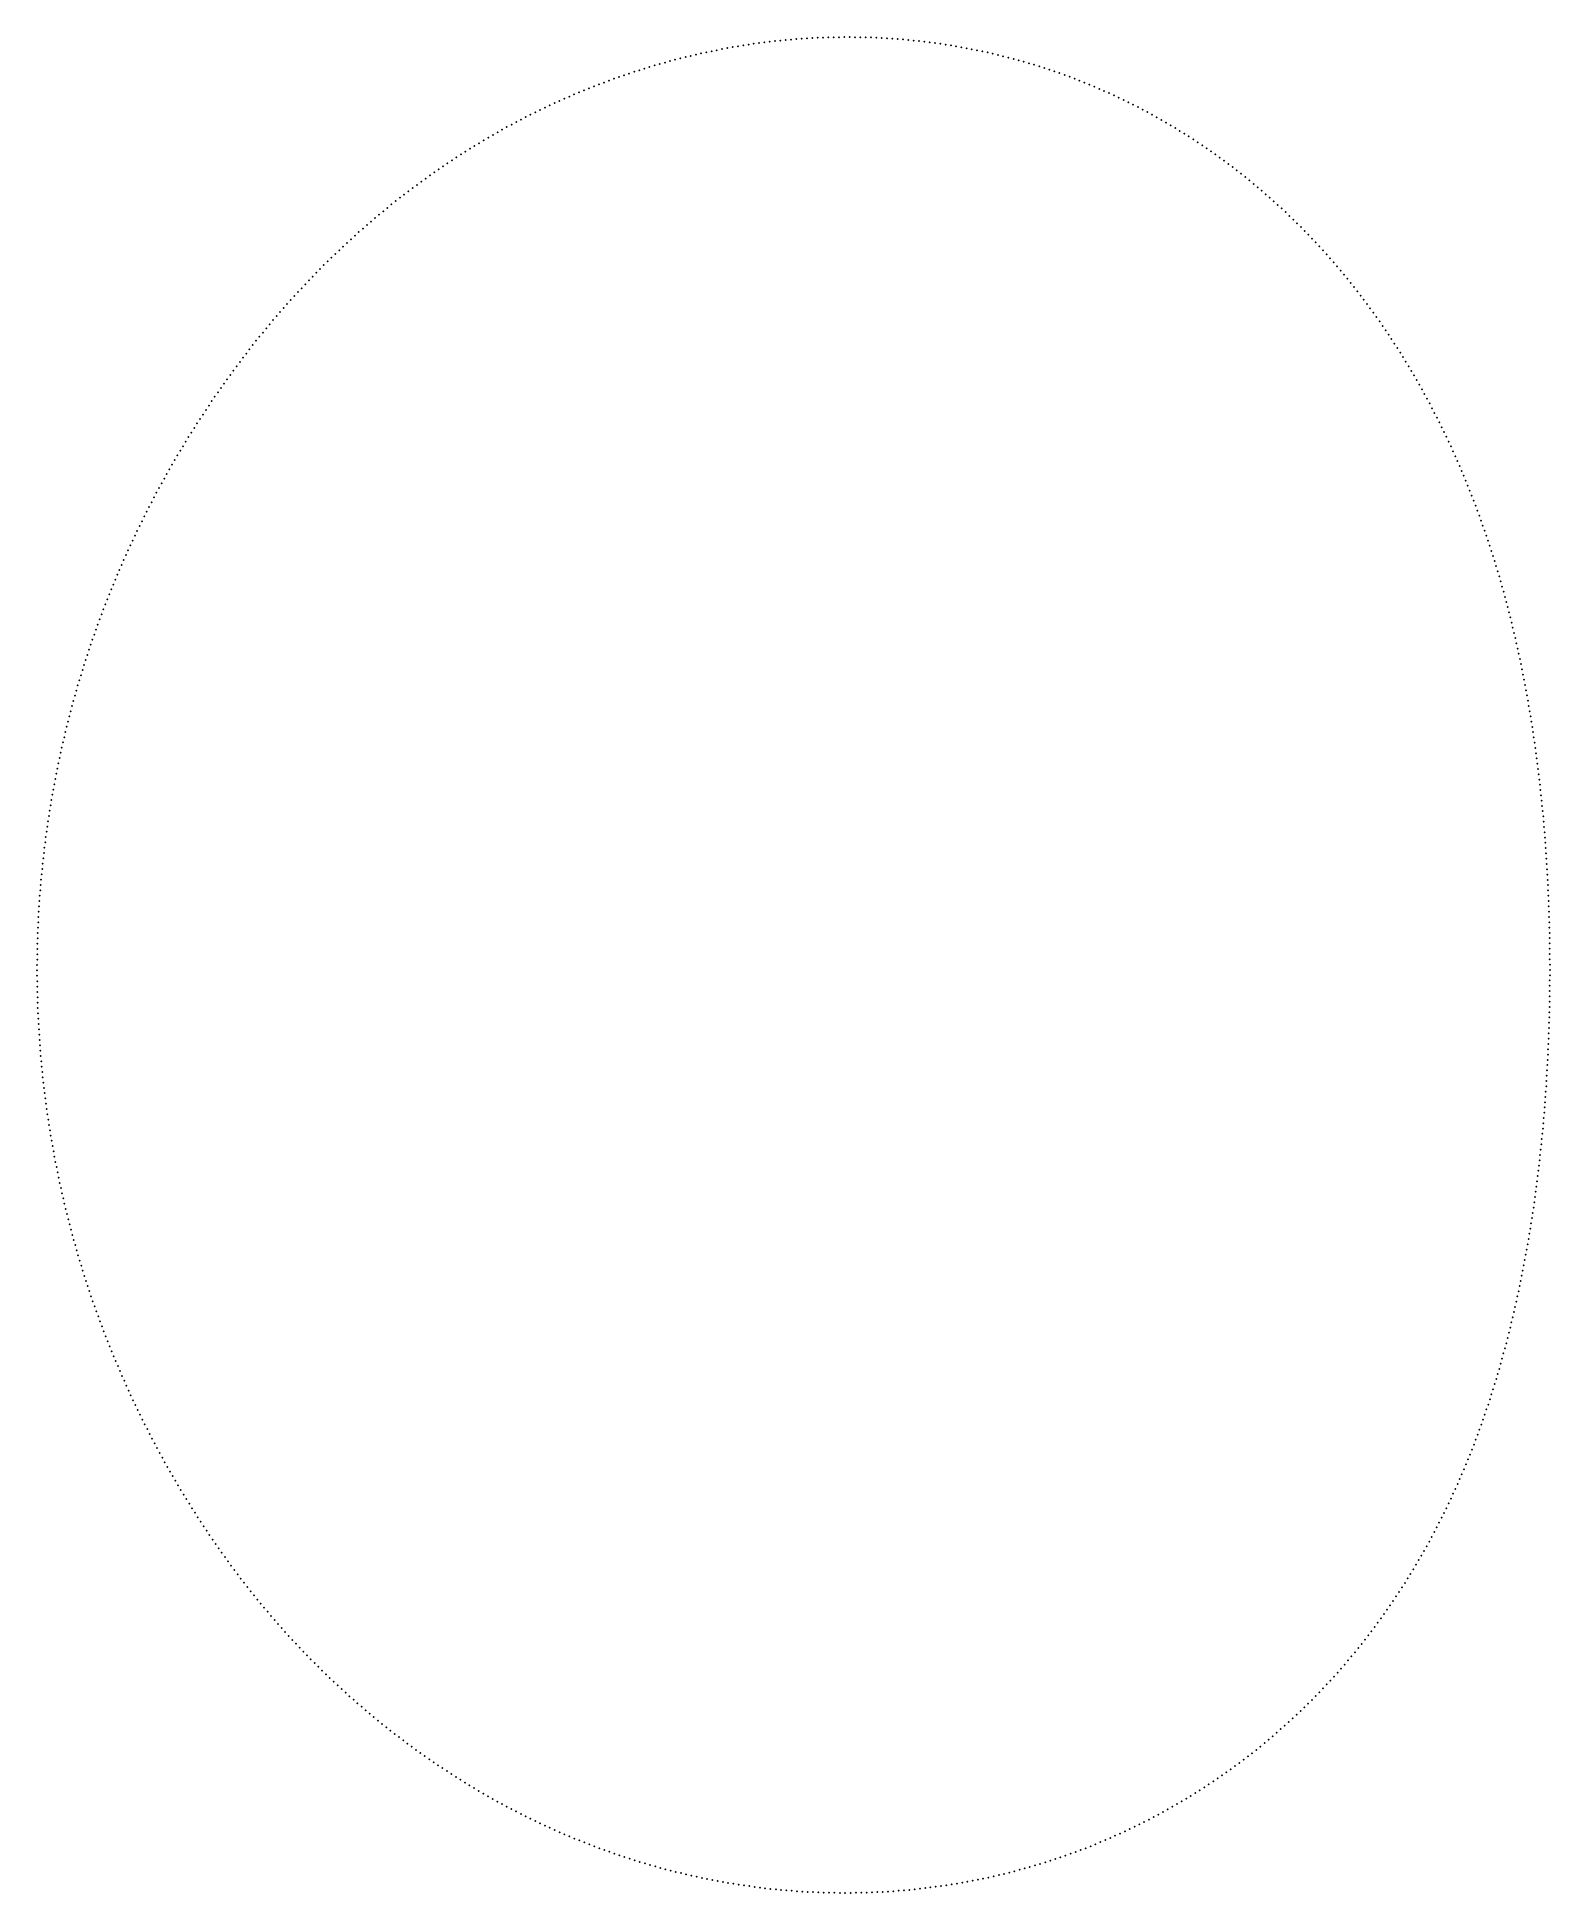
# Model space of a CAD drawing. Header units: metres. Extents: x -97 to 48, y -89 to 90.
import ezdxf

# ---------------------------------------------------------------- set-up
doc = ezdxf.new("R2010")
doc.units = ezdxf.units.M

msp = doc.modelspace()

# ---------------------------------------------------------------- linework, layer by layer
for p in [(-26.91, 89.28), (-26.4, 89.34), (-25.89, 89.39), (-25.38, 89.44), (-24.87, 89.49), (-24.35, 89.53), (-23.84, 89.57), (-23.33, 89.6), (-22.81, 89.63), (-22.3, 89.66), (-21.79, 89.68), (-21.27, 89.7), (-20.76, 89.71), (-20.24, 89.72), (-19.73, 89.73), (-19.22, 89.73), (-18.7, 89.72), (-18.19, 89.71), (-17.67, 89.7), (-17.16, 89.69), (-16.64, 89.67), (-16.13, 89.64), (-15.62, 89.61), (-15.1, 89.58), (-14.59, 89.54), (-14.08, 89.5), (-13.56, 89.45), (-13.05, 89.4), (-12.54, 89.35), (-12.03, 89.29), (-36.01, 87.55), (-35.51, 87.68), (-35.01, 87.8), (-34.51, 87.92), (-34.01, 88.04), (-33.51, 88.16), (-33, 88.27), (-32.5, 88.37), (-32, 88.47), (-31.49, 88.57), (-30.98, 88.67), (-30.48, 88.76), (-29.97, 88.84), (-29.46, 88.93), (-28.95, 89.01), (-28.45, 89.08), (-27.94, 89.15), (-27.43, 89.22), (-11.52, 89.22), (-11.01, 89.16), (-10.5, 89.09), (-9.99, 89.01), (-9.48, 88.93), (-8.98, 88.84), (-8.47, 88.75), (-7.96, 88.66), (-7.46, 88.56), (-6.95, 88.46), (-6.45, 88.36), (-5.95, 88.25), (-5.45, 88.13), (-4.94, 88.01), (-4.45, 87.89), (-3.95, 87.76), (-3.45, 87.63), (-2.95, 87.49), (-41.9, 85.72), (-41.41, 85.89), (-40.93, 86.06), (-40.44, 86.22), (-39.95, 86.39), (-39.46, 86.54), (-38.97, 86.7), (-38.48, 86.85), (-37.99, 87), (-37.49, 87.14), (-37, 87.28), (-36.5, 87.42), (-2.46, 87.35), (-1.96, 87.21), (-1.47, 87.06), (-0.98, 86.91), (-0.49, 86.75), (0, 86.59), (0.49, 86.43), (0.97, 86.26), (1.46, 86.08), (1.94, 85.91), (2.42, 85.72), (-46.2, 84.01), (-45.73, 84.21), (-45.26, 84.41), (-44.78, 84.61), (-44.3, 84.8), (-43.83, 84.99), (-43.35, 85.18), (-42.87, 85.36), (-42.38, 85.54), (2.9, 85.54), (3.38, 85.35), (3.85, 85.15), (4.33, 84.96), (4.8, 84.75), (5.27, 84.55), (5.74, 84.34), (6.21, 84.12), (6.68, 83.9), (-49.93, 82.26), (-49.47, 82.49), (-49.01, 82.72), (-48.54, 82.94), (-48.08, 83.16), (-47.61, 83.38), (-47.14, 83.59), (-46.67, 83.8), (7.14, 83.68), (7.6, 83.46), (8.06, 83.23), (8.52, 82.99), (8.98, 82.75), (9.43, 82.51), (9.88, 82.27), (-53.1, 80.56), (-52.66, 80.82), (-52.21, 81.07), (-51.75, 81.31), (-51.3, 81.55), (-50.84, 81.79), (-50.39, 82.03), (10.33, 82.02), (10.78, 81.76), (11.23, 81.51), (11.67, 81.25), (12.11, 80.98), (12.55, 80.71), (12.99, 80.44), (-56.19, 78.71), (-55.76, 78.99), (-55.32, 79.26), (-54.88, 79.52), (-54.44, 79.79), (-54, 80.05), (-53.55, 80.31), (13.42, 80.17), (13.85, 79.89), (14.28, 79.6), (14.71, 79.32), (15.14, 79.03), (15.56, 78.73), (-58.77, 77.01), (-58.34, 77.3), (-57.92, 77.59), (-57.49, 77.87), (-57.06, 78.16), (-56.63, 78.44), (15.98, 78.44), (16.4, 78.14), (16.81, 77.83), (17.23, 77.53), (17.64, 77.22), (18.04, 76.9), (-61.27, 75.21), (-60.86, 75.51), (-60.45, 75.82), (-60.03, 76.12), (-59.61, 76.42), (-59.19, 76.72), (18.45, 76.59), (18.85, 76.26), (19.25, 75.94), (19.65, 75.61), (20.04, 75.28), (-63.71, 73.3), (-63.31, 73.63), (-62.9, 73.95), (-62.5, 74.27), (-62.09, 74.58), (-61.68, 74.9), (20.43, 74.95), (20.82, 74.61), (21.21, 74.27), (21.59, 73.93), (21.97, 73.59), (22.35, 73.24), (-65.67, 71.65), (-65.29, 71.98), (-64.89, 72.32), (-64.5, 72.65), (-64.1, 72.98), (22.73, 72.89), (23.1, 72.53), (23.47, 72.17), (23.84, 71.81), (24.2, 71.45), (-67.59, 69.93), (-67.21, 70.28), (-66.83, 70.63), (-66.45, 70.97), (-66.06, 71.31), (24.56, 71.08), (24.92, 70.71), (25.28, 70.34), (25.63, 69.97), (-69.45, 68.16), (-69.08, 68.52), (-68.71, 68.87), (-68.34, 69.23), (-67.97, 69.58), (25.98, 69.59), (26.33, 69.21), (26.67, 68.83), (27.01, 68.44), (27.35, 68.06), (-71.26, 66.32), (-70.9, 66.69), (-70.54, 67.06), (-70.18, 67.43), (-69.82, 67.79), (27.68, 67.67), (28.02, 67.27), (28.34, 66.88), (28.67, 66.48), (28.99, 66.08), (-73.01, 64.44), (-72.66, 64.82), (-72.31, 65.2), (-71.96, 65.57), (-71.61, 65.95), (29.31, 65.68), (29.63, 65.27), (29.95, 64.87), (30.26, 64.46), (-74.7, 62.5), (-74.36, 62.89), (-74.03, 63.28), (-73.69, 63.67), (-73.35, 64.05), (30.57, 64.05), (30.87, 63.63), (31.17, 63.22), (31.47, 62.8), (-76.01, 60.91), (-75.68, 61.31), (-75.36, 61.71), (-75.03, 62.1), (31.77, 62.38), (32.06, 61.95), (32.35, 61.53), (32.64, 61.1), (-77.28, 59.29), (-76.97, 59.7), (-76.65, 60.11), (-76.33, 60.51), (32.92, 60.68), (33.2, 60.25), (33.48, 59.81), (33.76, 59.38), (34.03, 58.94), (-78.82, 57.23), (-78.52, 57.65), (-78.21, 58.06), (-77.9, 58.47), (-77.59, 58.88), (34.3, 58.51), (34.57, 58.07), (34.83, 57.62), (35.09, 57.18), (-80.01, 55.55), (-79.72, 55.98), (-79.42, 56.4), (-79.12, 56.82), (35.35, 56.74), (35.6, 56.29), (35.85, 55.84), (36.1, 55.39), (-81.17, 53.85), (-80.88, 54.28), (-80.6, 54.71), (-80.31, 55.13), (36.35, 54.94), (36.59, 54.49), (36.83, 54.03), (37.06, 53.58), (-82.29, 52.12), (-82.01, 52.56), (-81.73, 52.99), (-81.45, 53.42), (37.3, 53.12), (37.53, 52.66), (37.76, 52.2), (-83.37, 50.37), (-83.1, 50.81), (-82.84, 51.25), (-82.56, 51.69), (37.98, 51.74), (38.2, 51.28), (38.42, 50.81), (38.64, 50.35), (-84.42, 48.6), (-84.16, 49.05), (-83.9, 49.49), (-83.64, 49.93), (38.85, 49.88), (39.06, 49.41), (39.27, 48.94), (39.48, 48.47), (-85.43, 46.81), (-85.18, 47.26), (-84.93, 47.71), (-84.67, 48.15), (39.68, 48), (39.88, 47.53), (40.07, 47.05), (40.27, 46.58), (-86.4, 44.99), (-86.16, 45.45), (-85.92, 45.9), (-85.67, 46.35), (40.46, 46.1), (40.64, 45.62), (40.83, 45.14), (41.01, 44.66), (-87.33, 43.16), (-87.1, 43.62), (-86.87, 44.08), (-86.63, 44.53), (41.19, 44.18), (41.37, 43.7), (41.54, 43.22), (-88.22, 41.3), (-88, 41.77), (-87.78, 42.23), (-87.55, 42.69), (41.71, 42.74), (41.88, 42.25), (42.05, 41.77), (42.21, 41.28), (-89.07, 39.43), (-88.86, 39.9), (-88.65, 40.37), (-88.44, 40.83), (42.37, 40.79), (42.53, 40.3), (42.69, 39.82), (42.84, 39.33), (-89.89, 37.54), (-89.69, 38.01), (-89.48, 38.48), (-89.28, 38.96), (42.99, 38.84), (43.14, 38.35), (43.29, 37.85), (-90.47, 36.11), (-90.28, 36.59), (-90.08, 37.06), (43.43, 37.36), (43.57, 36.87), (43.71, 36.38), (43.84, 35.88), (-91.21, 34.19), (-91.03, 34.67), (-90.85, 35.15), (-90.66, 35.63), (43.97, 35.39), (44.1, 34.89), (44.23, 34.4), (-91.91, 32.25), (-91.74, 32.74), (-91.57, 33.22), (-91.39, 33.71), (44.36, 33.9), (44.48, 33.4), (44.6, 32.91), (44.72, 32.41), (-92.41, 30.79), (-92.25, 31.28), (-92.08, 31.77), (44.84, 31.91), (44.95, 31.41), (45.06, 30.91), (45.17, 30.41), (-93.04, 28.83), (-92.89, 29.32), (-92.73, 29.82), (-92.57, 30.3), (45.28, 29.91), (45.38, 29.41), (45.49, 28.91), (-93.63, 26.86), (-93.49, 27.36), (-93.34, 27.85), (-93.19, 28.34), (45.59, 28.41), (45.68, 27.9), (45.78, 27.4), (45.87, 26.9), (-94.05, 25.37), (-93.91, 25.87), (-93.77, 26.37), (45.96, 26.4), (46.05, 25.89), (46.14, 25.39), (-94.56, 23.38), (-94.44, 23.88), (-94.31, 24.38), (-94.18, 24.88), (46.23, 24.88), (46.31, 24.38), (46.39, 23.88), (46.47, 23.37), (-94.92, 21.88), (-94.8, 22.38), (-94.68, 22.88), (46.55, 22.87), (46.62, 22.36), (46.69, 21.85), (-95.36, 19.87), (-95.25, 20.37), (-95.15, 20.88), (-95.03, 21.38), (46.77, 21.35), (46.83, 20.84), (46.9, 20.34), (46.97, 19.83), (-95.66, 18.36), (-95.57, 18.86), (-95.46, 19.37), (47.03, 19.32), (47.09, 18.82), (47.15, 18.31), (-96.03, 16.33), (-95.94, 16.84), (-95.85, 17.34), (-95.76, 17.85), (47.21, 17.8), (47.26, 17.3), (47.32, 16.79), (47.37, 16.28), (-96.35, 14.3), (-96.28, 14.81), (-96.2, 15.32), (-96.11, 15.82), (47.42, 15.77), (47.47, 15.27), (47.52, 14.76), (-96.57, 12.77), (-96.5, 13.28), (-96.43, 13.79), (47.56, 14.25), (47.61, 13.74), (47.65, 13.23), (47.69, 12.72), (-96.82, 10.73), (-96.76, 11.24), (-96.7, 11.75), (-96.63, 12.26), (47.73, 12.22), (47.76, 11.71), (47.8, 11.2), (-96.97, 9.19), (-96.92, 9.7), (-96.87, 10.21), (47.83, 10.69), (47.86, 10.18), (47.89, 9.67), (47.92, 9.16), (-97.11, 7.65), (-97.07, 8.17), (-97.02, 8.68), (47.95, 8.66), (47.97, 8.15), (48, 7.64), (-97.25, 5.6), (-97.22, 6.11), (-97.18, 6.63), (-97.15, 7.14), (48.02, 7.13), (48.04, 6.62), (48.06, 6.11), (48.08, 5.6), (-97.32, 4.06), (-97.3, 4.57), (-97.28, 5.09), (48.09, 5.09), (48.11, 4.58), (48.12, 4.07), (-97.39, 2), (-97.38, 2.51), (-97.36, 3.03), (-97.34, 3.54), (48.13, 3.56), (48.14, 3.06), (48.15, 2.55), (48.16, 2.04), (-97.41, 0.46), (-97.4, 1.49), (-97.4, 0.97), (48.16, 1.53), (48.16, 1.02), (48.17, 0.51), (48.17, 0), (-97.41, -0.06), (-97.41, -0.57), (-97.4, -1.09), (-97.4, -1.6), (48.16, -1.02), (48.16, -1.53), (48.17, 0), (48.17, -0.51), (-97.39, -2.12), (-97.37, -2.63), (-97.36, -3.14), (48.13, -3.56), (48.14, -3.06), (48.15, -2.55), (48.16, -2.04), (-97.34, -3.66), (-97.32, -4.17), (-97.3, -4.69), (-97.27, -5.2), (48.09, -5.09), (48.11, -4.58), (48.12, -4.07), (-97.24, -5.71), (-97.21, -6.23), (-97.17, -6.74), (48.02, -7.13), (48.04, -6.62), (48.06, -6.11), (48.08, -5.6), (-97.14, -7.26), (-97.1, -7.77), (-97.06, -8.28), (-97.01, -8.79), (47.95, -8.66), (47.98, -8.15), (48, -7.64), (-96.96, -9.31), (-96.91, -9.82), (-96.86, -10.33), (47.84, -10.69), (47.87, -10.18), (47.9, -9.67), (47.93, -9.16), (-96.8, -10.84), (-96.74, -11.35), (-96.68, -11.86), (-96.62, -12.37), (47.74, -12.22), (47.77, -11.71), (47.81, -11.2), (-96.55, -12.88), (-96.48, -13.39), (-96.41, -13.9), (47.58, -14.25), (47.62, -13.74), (47.66, -13.23), (47.7, -12.73), (-96.34, -14.41), (-96.26, -14.92), (-96.18, -15.43), (-96.1, -15.94), (47.44, -15.77), (47.49, -15.27), (47.53, -14.76), (-96.01, -16.44), (-95.92, -16.95), (-95.83, -17.46), (47.23, -17.8), (47.29, -17.3), (47.34, -16.79), (47.39, -16.28), (-95.74, -17.96), (-95.64, -18.47), (-95.54, -18.97), (-95.44, -19.48), (47.06, -19.33), (47.12, -18.82), (47.18, -18.31), (-95.34, -19.98), (-95.23, -20.49), (-95.12, -20.99), (46.8, -21.35), (46.87, -20.85), (46.93, -20.34), (47, -19.83), (-95.01, -21.49), (-94.89, -21.99), (-94.78, -22.49), (-94.66, -22.99), (46.59, -22.87), (46.66, -22.36), (46.73, -21.86), (-94.53, -23.49), (-94.41, -23.99), (-94.28, -24.49), (-94.15, -24.99), (46.28, -24.89), (46.36, -24.39), (46.43, -23.88), (46.51, -23.38), (-94.02, -25.49), (-93.88, -25.98), (-93.74, -26.48), (46.02, -26.4), (46.11, -25.9), (46.19, -25.39), (-93.6, -26.97), (-93.46, -27.47), (-93.31, -27.96), (-93.16, -28.45), (45.65, -28.42), (45.75, -27.91), (45.84, -27.41), (45.93, -26.91), (-93.01, -28.94), (-92.85, -29.44), (-92.7, -29.93), (45.36, -29.92), (45.46, -29.42), (45.56, -28.92), (-92.54, -30.41), (-92.38, -30.9), (-92.21, -31.39), (-92.05, -31.88), (44.93, -31.92), (45.04, -31.42), (45.15, -30.92), (45.25, -30.42), (-91.88, -32.36), (-91.7, -32.85), (-91.53, -33.33), (-91.35, -33.81), (44.59, -33.42), (44.7, -32.92), (44.82, -32.42), (-91.17, -34.3), (-90.99, -34.78), (-90.8, -35.26), (44.1, -35.41), (44.22, -34.91), (44.35, -34.42), (44.47, -33.92), (-90.62, -35.74), (-90.43, -36.22), (-90.23, -36.69), (-90.04, -37.17), (43.57, -37.39), (43.7, -36.9), (43.84, -36.4), (43.97, -35.91), (-89.84, -37.64), (-89.64, -38.12), (-89.44, -38.59), (-89.23, -39.06), (43.15, -38.87), (43.29, -38.38), (43.43, -37.88), (-89.03, -39.53), (-88.82, -40), (-88.6, -40.47), (-88.39, -40.94), (42.54, -40.83), (42.7, -40.34), (42.85, -39.85), (43, -39.36), (-88.17, -41.41), (-87.95, -41.87), (-87.73, -42.34), (-87.5, -42.8), (41.9, -42.78), (42.06, -42.29), (42.23, -41.81), (42.39, -41.32), (-87.28, -43.26), (-87.05, -43.72), (-86.81, -44.18), (41.39, -44.23), (41.56, -43.75), (41.73, -43.26), (-86.58, -44.64), (-86.34, -45.09), (-86.1, -45.55), (-85.86, -46), (40.66, -46.15), (40.85, -45.67), (41.03, -45.19), (41.21, -44.71), (-85.62, -46.46), (-85.37, -46.91), (-85.12, -47.36), (-84.87, -47.81), (39.89, -48.05), (40.09, -47.58), (40.28, -47.1), (40.47, -46.63), (-84.62, -48.26), (-84.36, -48.7), (-84.1, -49.15), (-83.84, -49.59), (39.07, -49.93), (39.28, -49.46), (39.48, -48.99), (39.69, -48.52), (-83.58, -50.03), (-83.31, -50.47), (-83.04, -50.91), (-82.77, -51.35), (38.42, -51.33), (38.64, -50.87), (38.85, -50.4), (-82.5, -51.79), (-82.23, -52.22), (-81.95, -52.66), (-81.67, -53.09), (-81.39, -53.52), (37.51, -53.17), (37.74, -52.71), (37.97, -52.25), (38.2, -51.79), (-81.1, -53.95), (-80.82, -54.37), (-80.53, -54.8), (-80.24, -55.22), (36.55, -54.99), (36.79, -54.54), (37.04, -54.09), (37.27, -53.63), (-79.94, -55.65), (-79.64, -56.07), (-79.34, -56.48), (-79.04, -56.9), (35.54, -56.78), (35.8, -56.34), (36.05, -55.89), (36.3, -55.44), (-78.74, -57.31), (-78.43, -57.73), (-78.12, -58.14), (-77.81, -58.55), (34.48, -58.54), (34.75, -58.1), (35.02, -57.66), (35.28, -57.22), (-77.5, -58.96), (-77.18, -59.36), (-76.86, -59.77), (-76.54, -60.17), (-76.21, -60.57), (33.37, -60.27), (33.65, -59.84), (33.93, -59.41), (34.21, -58.98), (-75.89, -60.96), (-75.56, -61.36), (-75.23, -61.75), (-74.89, -62.15), (31.91, -62.38), (32.21, -61.97), (32.5, -61.54), (32.79, -61.12), (33.08, -60.7), (-74.56, -62.54), (-74.22, -62.92), (-73.88, -63.31), (-73.54, -63.69), (-73.19, -64.07), (30.68, -64.03), (30.99, -63.62), (31.3, -63.21), (31.6, -62.8), (-72.84, -64.45), (-72.49, -64.83), (-72.14, -65.2), (-71.78, -65.58), (-71.43, -65.95), (29.07, -66.04), (29.4, -65.64), (29.72, -65.24), (30.05, -64.84), (30.36, -64.44), (-71.07, -66.32), (-70.71, -66.68), (-70.34, -67.04), (-69.98, -67.41), (-69.61, -67.76), (27.73, -67.6), (28.07, -67.21), (28.41, -66.83), (28.74, -66.43), (-69.24, -68.12), (-68.86, -68.48), (-68.49, -68.83), (-68.11, -69.18), (-67.73, -69.52), (25.99, -69.49), (26.34, -69.12), (26.69, -68.74), (27.04, -68.36), (27.39, -67.98), (-67.35, -69.87), (-66.96, -70.21), (-66.58, -70.55), (-66.19, -70.89), (-65.8, -71.22), (24.17, -71.3), (24.54, -70.95), (24.9, -70.59), (25.27, -70.22), (25.63, -69.86), (-65.4, -71.55), (-65.01, -71.88), (-64.61, -72.21), (-64.21, -72.54), (-63.81, -72.86), (-63.41, -73.18), (22.27, -73.04), (22.66, -72.7), (23.04, -72.36), (23.42, -72.01), (23.79, -71.66), (-63, -73.49), (-62.59, -73.81), (-62.18, -74.12), (-61.77, -74.43), (-61.36, -74.73), (20.31, -74.71), (20.71, -74.38), (21.11, -74.05), (21.5, -73.72), (21.89, -73.38), (-60.94, -75.04), (-60.53, -75.34), (-60.11, -75.63), (-59.68, -75.93), (-59.26, -76.22), (-58.83, -76.51), (17.87, -76.59), (18.28, -76.29), (18.7, -75.98), (19.1, -75.66), (19.51, -75.35), (19.91, -75.03), (-58.41, -76.79), (-57.98, -77.08), (-57.55, -77.36), (-57.11, -77.64), (-56.68, -77.91), (-56.24, -78.18), (-55.8, -78.45), (15.34, -78.36), (15.77, -78.07), (16.19, -77.78), (16.62, -77.49), (17.04, -77.19), (17.46, -76.89), (-55.36, -78.71), (-54.92, -78.98), (-54.47, -79.24), (-54.03, -79.49), (-53.58, -79.75), (-53.13, -80), (-52.68, -80.24), (12.28, -80.25), (12.72, -79.99), (13.17, -79.73), (13.61, -79.46), (14.04, -79.19), (14.48, -78.92), (14.91, -78.64), (-52.22, -80.49), (-51.77, -80.73), (-51.31, -80.96), (-50.85, -81.2), (-50.39, -81.43), (-49.93, -81.66), (-49.47, -81.88), (-49.01, -82.1), (9.12, -81.98), (9.58, -81.74), (10.03, -81.5), (10.49, -81.26), (10.94, -81.01), (11.39, -80.76), (11.84, -80.51), (-48.54, -82.32), (-48.07, -82.53), (-47.6, -82.75), (-47.13, -82.95), (-46.66, -83.16), (-46.19, -83.36), (-45.71, -83.56), (-45.23, -83.75), (5.39, -83.71), (5.86, -83.51), (6.33, -83.3), (6.8, -83.09), (7.27, -82.88), (7.73, -82.66), (8.2, -82.43), (8.66, -82.21), (-44.76, -83.94), (-44.28, -84.13), (-43.8, -84.31), (-43.31, -84.49), (-42.83, -84.67), (-42.35, -84.84), (-41.86, -85.01), (-41.37, -85.18), (-40.89, -85.34), (-40.4, -85.5), (-39.91, -85.66), (0.58, -85.54), (1.07, -85.37), (1.55, -85.2), (2.04, -85.03), (2.52, -84.85), (3, -84.67), (3.48, -84.49), (3.96, -84.3), (4.44, -84.11), (4.92, -83.91), (-39.42, -85.81), (-38.92, -85.96), (-38.43, -86.1), (-37.93, -86.24), (-37.44, -86.38), (-36.94, -86.51), (-36.44, -86.64), (-35.95, -86.77), (-35.45, -86.89), (-34.95, -87.01), (-34.44, -87.13), (-33.94, -87.24), (-33.44, -87.35), (-32.93, -87.45), (-6.37, -87.41), (-5.86, -87.31), (-5.36, -87.19), (-4.86, -87.08), (-4.36, -86.96), (-3.86, -86.83), (-3.36, -86.71), (-2.87, -86.57), (-2.37, -86.44), (-1.88, -86.3), (-1.38, -86.15), (-0.89, -86), (-0.4, -85.85), (0.09, -85.7), (-32.43, -87.55), (-31.92, -87.65), (-31.42, -87.74), (-30.91, -87.83), (-30.4, -87.91), (-29.9, -87.99), (-29.39, -88.07), (-28.88, -88.14), (-28.37, -88.21), (-27.86, -88.28), (-27.35, -88.34), (-26.84, -88.4), (-26.32, -88.45), (-25.81, -88.5), (-25.3, -88.55), (-24.79, -88.59), (-24.27, -88.63), (-23.76, -88.66), (-23.25, -88.69), (-22.73, -88.72), (-22.22, -88.74), (-21.71, -88.76), (-21.19, -88.77), (-20.68, -88.78), (-20.16, -88.79), (-19.65, -88.79), (-19.13, -88.79), (-18.62, -88.78), (-18.1, -88.77), (-17.59, -88.76), (-17.08, -88.74), (-16.56, -88.72), (-16.05, -88.69), (-15.54, -88.66), (-15.02, -88.63), (-14.51, -88.59), (-14, -88.54), (-13.48, -88.5), (-12.97, -88.45), (-12.46, -88.39), (-11.95, -88.33), (-11.44, -88.27), (-10.93, -88.2), (-10.42, -88.13), (-9.91, -88.06), (-9.4, -87.98), (-8.89, -87.89), (-8.39, -87.81), (-7.88, -87.71), (-7.38, -87.62), (-6.87, -87.52)]:
    msp.add_point(p)

doc.saveas('drawing.dxf')
